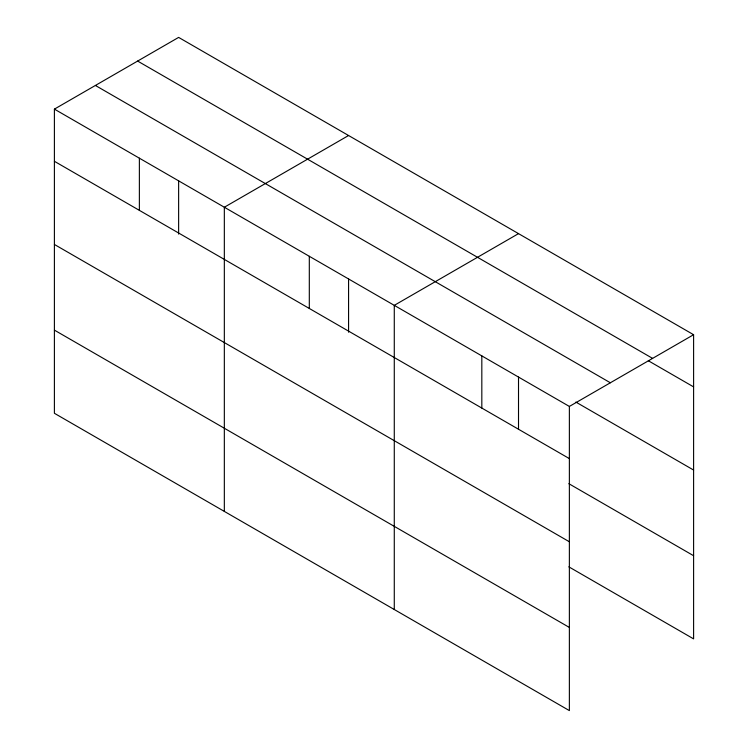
<?xml version="1.0" encoding="UTF-8"?>
<svg xmlns="http://www.w3.org/2000/svg" width="748" height="748" viewBox="0 0 748 748"><rect width="100%" height="100%" fill="white"/><g stroke="black" fill="none" stroke-linecap="round" stroke-linejoin="round"><path stroke-width="1.12" d="M54.398 109.124L569.368 406.435L569.368 710.6L54.398 413.289L54.398 109.124L178.632 37.4L693.602 334.711L693.602 638.876L568.826 566.834M348.577 135.51L224.335 207.243L224.335 511.398M518.514 233.628L394.28 305.352L394.28 609.517M569.368 406.435L693.602 334.711M137.641 61.074L652.602 358.386M648.32 360.742L693.602 386.884M95.398 85.459L610.359 382.77M575.866 402.069L693.602 470.043M54.398 161.297L569.368 458.608M568.826 483.675L693.602 555.717M54.398 244.456L569.368 541.767M54.398 330.13L569.368 627.441M518.514 377.057L518.514 429.156M481.824 355.898L481.824 408.071M348.577 278.948L348.577 332.206M309.307 256.293L309.307 308.466M178.632 180.838L178.632 234.096M139.371 158.183L139.371 210.356"/></g></svg>
